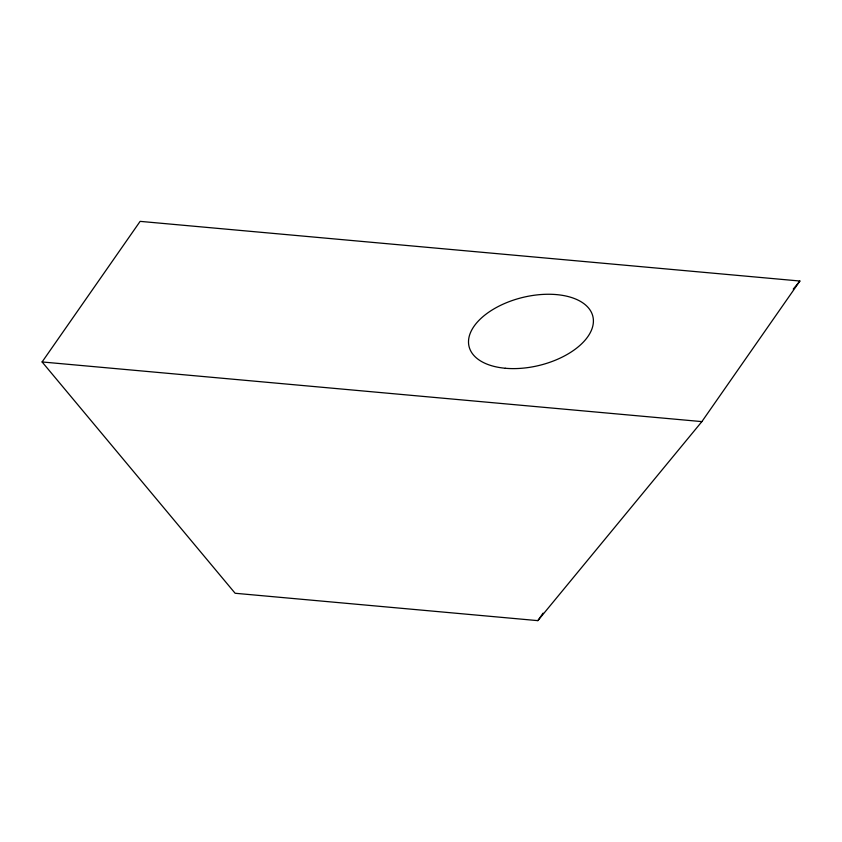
<?xml version="1.0" encoding="UTF-8"?>
<svg xmlns="http://www.w3.org/2000/svg" width="842" height="842" viewBox="0 0 842 842"><rect width="100%" height="100%" fill="white"/><g stroke="black" fill="none" stroke-linecap="round" stroke-linejoin="round"><path stroke-width="1.26" d="M42.1 361.955L140.13 221.362L799.9 281.028L701.87 421.61L537.849 620.638L235.129 593.263L42.1 361.955L701.87 421.61M537.849 620.638L543.079 613.123M793.238 289.111L799.9 281.028M505.284 368.259A63.708 34.975 -13.7 0 0 593.094 317.476A63.708 34.975 -13.7 0 0 494.507 308.561A63.708 34.975 -13.7 0 0 505.284 368.259"/></g></svg>
